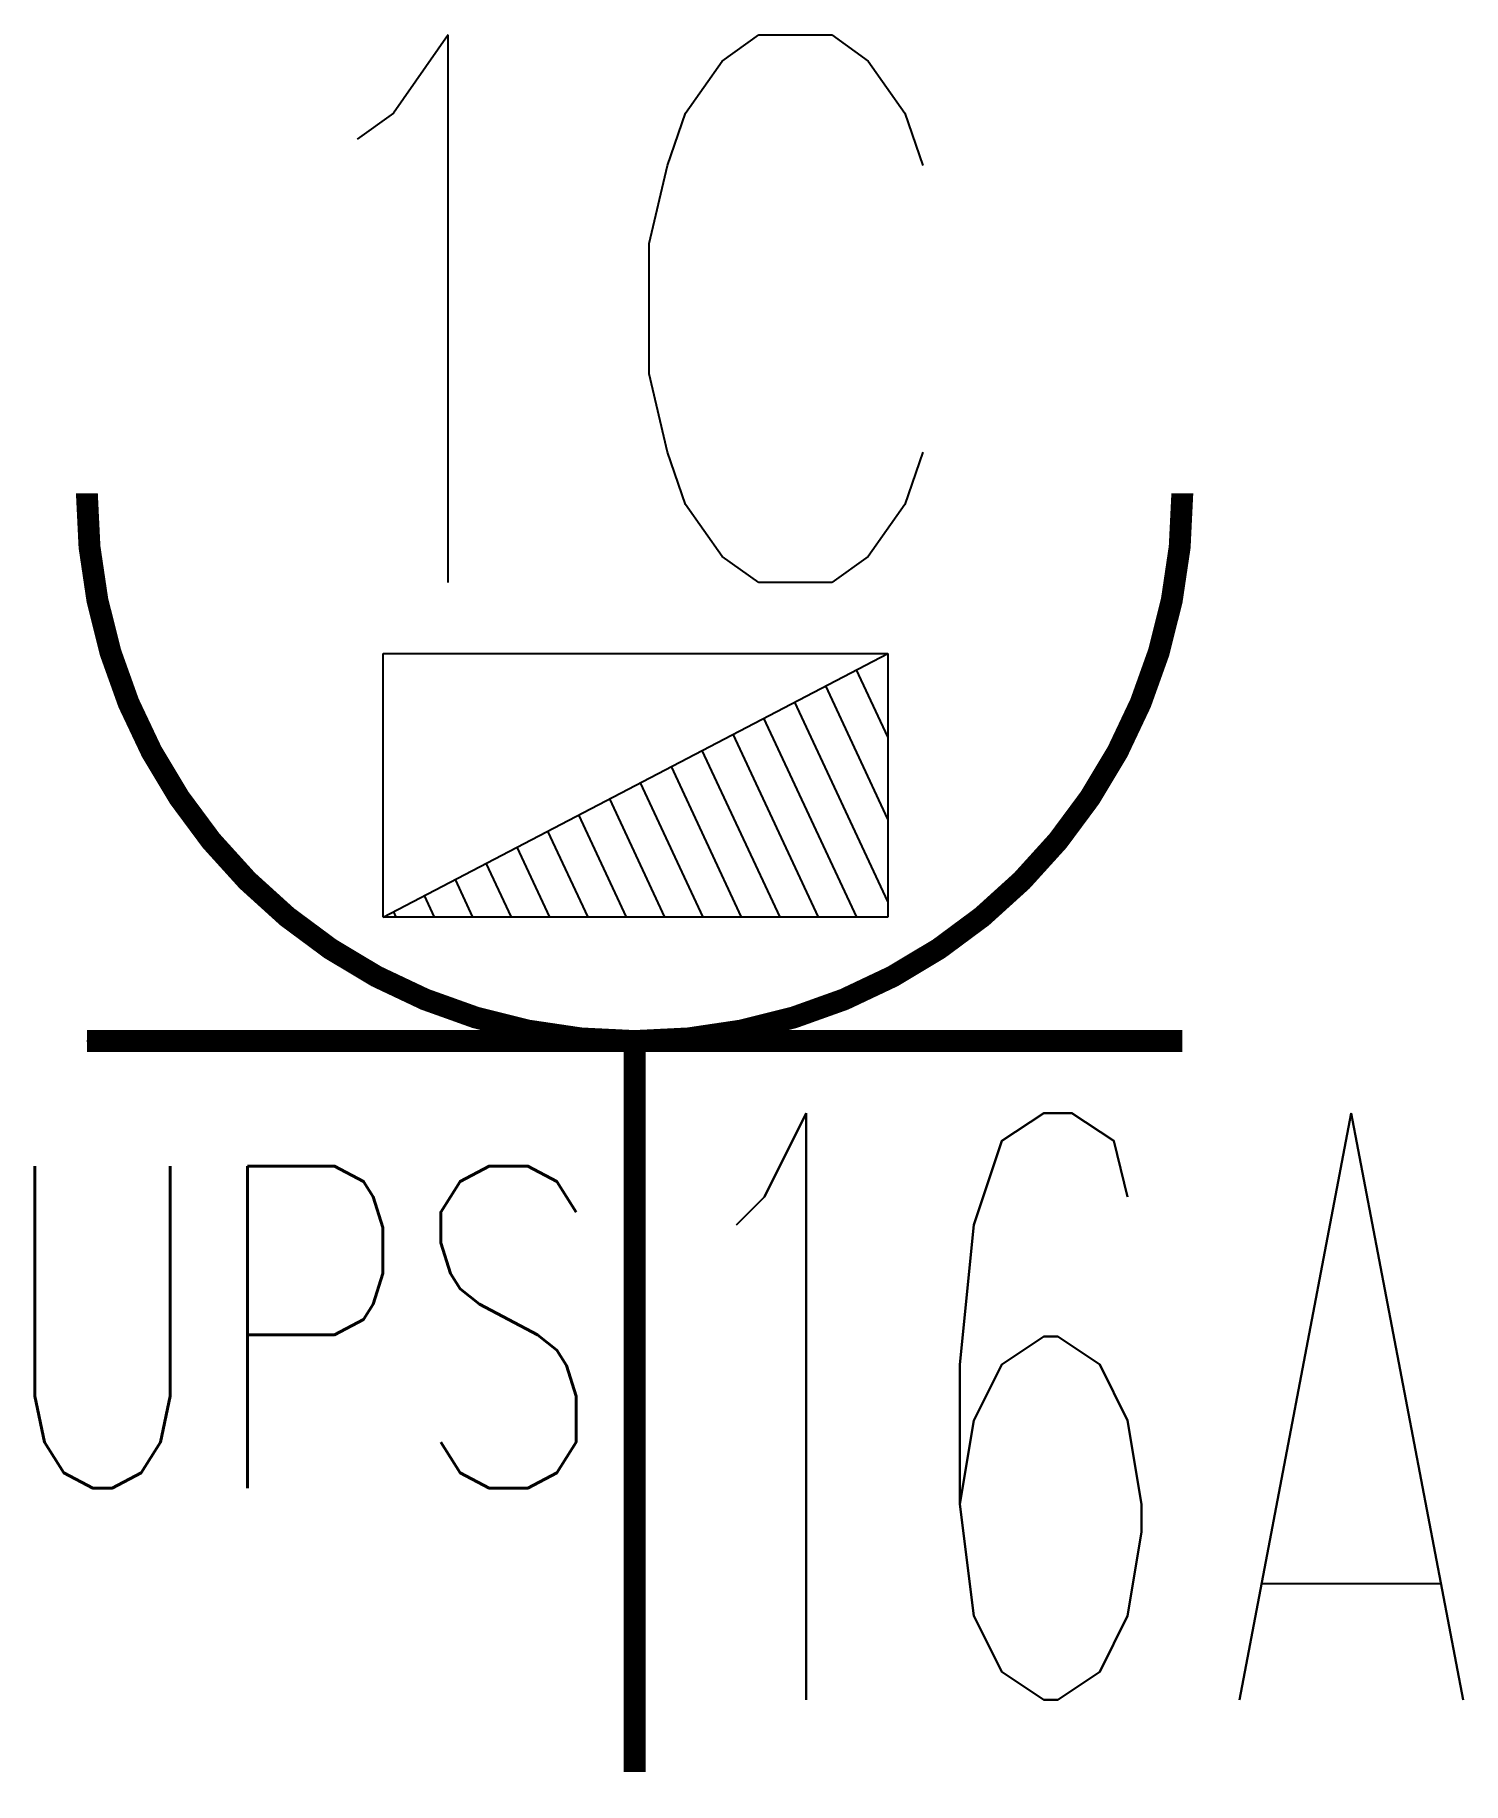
# Model space of a CAD drawing. Extents: x -2.74 to 3.78, y -0.05 to 7.93.
import ezdxf

# ---------------------------------------------------------------- set-up
doc = ezdxf.new("R2010")
doc.units = 0
doc.header["$LTSCALE"] = 1000
doc.header["$MEASUREMENT"] = 0
doc.layers.add('TJ(电气专业D1)', color=4, linetype='Continuous')
doc.styles.add('CHINA', font='txt', dxfattribs={"width": 0.7, "bigfont": 'HZTXT'})

# ---------------------------------------------------------------- blocks, each defined once
blk = doc.blocks.new('DQTJ-应急UPS16A电源')
at = {"layer": 'TJ(电气专业D1)'}
for p, q in [((-0.8506, 7.9292), (-1.1005, 7.5721)), ((-0.8506, 5.4293), (-0.8506, 7.9292)), ((0.3994, 7.8102), (0.5663, 7.9292)), ((0.5663, 7.9292), (0.8997, 7.9292)), ((0.8997, 7.9292), (1.0661, 7.8102)), ((0.2329, 7.5721), (0.3994, 7.8102)), ((1.0661, 7.8102), (1.233, 7.5721)), ((-1.1005, 7.5721), (-1.267, 7.453)), ((0.1495, 7.334), (0.2329, 7.5721)), ((1.233, 7.5721), (1.3161, 7.334)), ((0.0661, 6.9768), (0.1495, 7.334)), ((0.0661, 6.3817), (0.0661, 6.9768)), ((0.1495, 6.0245), (0.0661, 6.3817)), ((0.2329, 5.7864), (0.1495, 6.0245)), ((1.3161, 6.0245), (1.233, 5.7864)), ((0.3994, 5.5483), (0.2329, 5.7864)), ((1.233, 5.7864), (1.0661, 5.5483)), ((0.5663, 5.4293), (0.3994, 5.5483)), ((0.5663, 5.4293), (0.3994, 5.5483)), ((1.0661, 5.5483), (0.8997, 5.4293)), ((1.0661, 5.5483), (0.8997, 5.4293)), ((0.8997, 5.4293), (0.5663, 5.4293)), ((0.8997, 5.4293), (0.5663, 5.4293)), ((-1.1471, 5.1058), (1.1557, 5.1058)), ((-1.1471, 3.9025), (-1.1471, 5.1058)), ((-1.1471, 3.9025), (1.1557, 5.1058)), ((1.1557, 4.7255), (1.0131, 5.0313)), ((1.1557, 5.1012), (1.1539, 5.1049)), ((1.1557, 5.1058), (1.1557, 3.9025)), ((1.1557, 4.3499), (0.8723, 4.9577)), ((1.1557, 3.9743), (0.7314, 4.8841)), ((1.014, 3.9025), (0.5906, 4.8105)), ((0.8388, 3.9025), (0.4497, 4.7369)), ((0.6637, 3.9025), (0.3089, 4.6633)), ((0.4885, 3.9025), (0.168, 4.5897)), ((0.3133, 3.9025), (0.0272, 4.5161)), ((0.1382, 3.9025), (-0.1136, 4.4425)), ((-0.037, 3.9025), (-0.2545, 4.3689)), ((-0.2121, 3.9025), (-0.3953, 4.2953)), ((-0.3873, 3.9025), (-0.5362, 4.2217)), ((-0.7376, 3.9025), (-0.8179, 4.0745)), ((-0.5625, 3.9025), (-0.677, 4.1481)), ((-0.9128, 3.9025), (-0.9587, 4.0009)), ((-1.0879, 3.9025), (-1.0995, 3.9273)), ((1.1557, 3.9025), (-1.1471, 3.9025)), ((2.5, 3.3368), (-2.5, 3.3368)), ((0, 3.3368), (0, 0.8368)), ((0.5924, 2.6256), (0.7837, 3.0083)), ((0.7837, 3.0083), (0.5924, 2.6256)), ((0.7837, 3.0083), (0.7837, 0.3298)), ((0.7837, 0.3298), (0.7837, 3.0083)), ((1.8678, 3.0083), (1.6764, 2.8808)), ((1.6764, 2.8808), (1.8678, 3.0083)), ((1.9955, 3.0083), (1.8678, 3.0083)), ((1.8678, 3.0083), (1.9955, 3.0083)), ((2.1868, 2.8808), (1.9955, 3.0083)), ((1.9955, 3.0083), (2.1868, 2.8808)), ((2.7609, 0.3298), (3.2709, 3.0083)), ((3.2709, 3.0083), (2.7609, 0.3298)), ((3.2709, 3.0083), (3.7813, 0.3298)), ((3.7813, 0.3298), (3.2709, 3.0083)), ((1.6764, 2.8808), (1.5491, 2.4981)), ((1.5491, 2.4981), (1.6764, 2.8808)), ((2.2505, 2.6256), (2.1868, 2.8808)), ((2.1868, 2.8808), (2.2505, 2.6256)), ((0.4647, 2.4981), (0.5924, 2.6256)), ((0.5924, 2.6256), (0.4647, 2.4981)), ((1.5491, 2.4981), (1.4851, 1.8604)), ((1.4851, 1.8604), (1.5491, 2.4981)), ((1.8678, 1.9879), (1.6764, 1.8604)), ((1.6764, 1.8604), (1.8678, 1.9879)), ((1.9318, 1.9879), (1.8678, 1.9879)), ((1.8678, 1.9879), (1.9318, 1.9879)), ((2.1232, 1.8604), (1.9318, 1.9879)), ((1.9318, 1.9879), (2.1232, 1.8604)), ((1.4851, 1.8604), (1.4851, 1.2227)), ((1.4851, 1.2227), (1.4851, 1.8604)), ((1.6764, 1.8604), (1.5491, 1.6052)), ((1.5491, 1.6052), (1.6764, 1.8604)), ((2.2505, 1.6052), (2.1232, 1.8604)), ((2.1232, 1.8604), (2.2505, 1.6052)), ((1.5491, 1.6052), (1.4851, 1.2227)), ((1.4851, 1.2227), (1.5491, 1.6052)), ((2.3141, 1.2227), (2.2505, 1.6052)), ((2.2505, 1.6052), (2.3141, 1.2227)), ((1.5491, 0.7125), (1.4851, 1.2227)), ((1.4851, 1.2227), (1.5491, 0.7125)), ((2.3141, 1.095), (2.3141, 1.2227)), ((2.3141, 1.2227), (2.3141, 1.095)), ((2.2505, 0.7125), (2.3141, 1.095)), ((2.3141, 1.095), (2.2505, 0.7125)), ((2.8621, 0.8614), (3.68, 0.8614)), ((1.5491, 0.7125), (1.6764, 0.4573)), ((1.6764, 0.4573), (1.5491, 0.7125)), ((2.1232, 0.4573), (2.2505, 0.7125)), ((2.2505, 0.7125), (2.1232, 0.4573)), ((1.6764, 0.4573), (1.8678, 0.3298)), ((1.8678, 0.3298), (1.6764, 0.4573)), ((1.9318, 0.3298), (2.1232, 0.4573)), ((2.1232, 0.4573), (1.9318, 0.3298)), ((1.8678, 0.3298), (1.9318, 0.3298)), ((1.9318, 0.3298), (1.8678, 0.3298))]:
    blk.add_line(p, q, dxfattribs=at)
at = {"layer": 'TJ(电气专业D1)', "const_width": 0.1}
blk.add_lwpolyline([(-2.5, 5.8368, 0.198912), (-1.7678, 4.069, 0.198912), (0, 3.3368, 0.198912), (1.7678, 4.069, 0.198912), (2.5, 5.8368)], format="xyb", dxfattribs=at)
for points in [[(2.5, 3.3368), (-2.5, 3.3368)], [(0, 3.3368), (0, 0)]]:
    blk.add_lwpolyline(points, dxfattribs=at)
at = {"layer": 'TJ(电气专业D1)'}
for start, end in [(180, 225), (315, 0), (225, 270), (270, 315)]:
    blk.add_arc((0, 5.8368), 2.5, start, end, dxfattribs=at)
at = {"layer": 'TJ(电气专业D1)', "style": 'CHINA', "width": 0.7}
blk.add_text('UPS', height=1.47015, dxfattribs=at).set_placement((-2.9133, 1.2963, 20))

msp = doc.modelspace()

# ---------------------------------------------------------------- block references
at = {"layer": 'TJ(电气专业D1)', "color": 4}
msp.add_blockref('DQTJ-应急UPS16A电源', (0, 0), dxfattribs=at)

doc.saveas('drawing.dxf')
